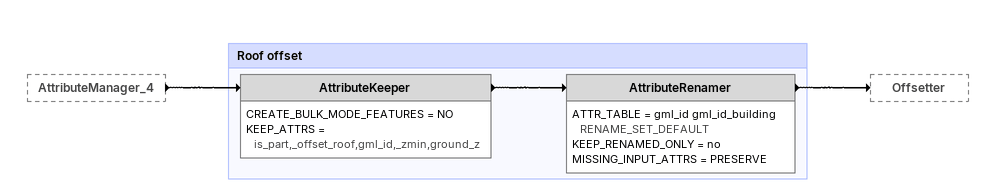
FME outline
AttributeManager_4 [outside]
    -> AttributeKeeper

Bookmark: Roof offset
AttributeKeeper
    CREATE_BULK_MODE_FEATURES = NO
    KEEP_ATTRS = is_part,_offset_roof,gml_id,_zmin,ground_z
    -> AttributeRenamer
AttributeRenamer
    ATTR_TABLE = gml_id gml_id_building RENAME_SET_DEFAULT
    KEEP_RENAMED_ONLY = no
    MISSING_INPUT_ATTRS = PRESERVE
    -> Offsetter
